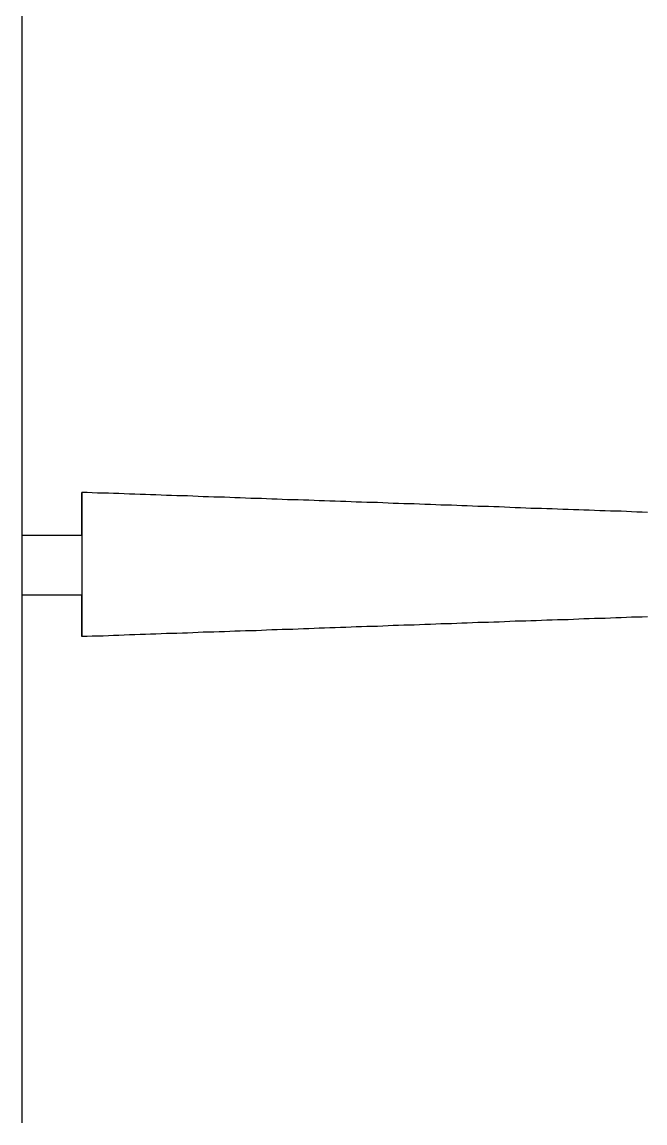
# Model space of a CAD drawing. Header units: millimetres. Extents: x -823 to -490, y -63 to 119.
# Drawn here: x -535.522 to -534.209, y 55.767 to 58.087 of the extents above; entities that cross this region are included whole.
import ezdxf

# ---------------------------------------------------------------- set-up
doc = ezdxf.new("R2010")
doc.units = ezdxf.units.MM
doc.header["$LTSCALE"] = 0.2
doc.header["$MEASUREMENT"] = 0

msp = doc.modelspace()

# ---------------------------------------------------------------- linework, layer by layer
at = {"linetype": 'Continuous'}
msp.add_line((-535.5214, 55.7668), (-535.5219, 60.2424), dxfattribs=at)
for points in [[(-535.3957, 57.0955), (-535.3957, 57.0948)], [(-535.3844, 57.0955), (-535.3957, 57.0955)], [(-535.3957, 57.0948), (-535.3957, 57.0955)], [(-535.3957, 57.0948), (-535.3957, 57.0944)], [(-535.3957, 57.0939), (-535.3957, 57.0948)], [(-535.3957, 57.0944), (-535.3957, 57.0939)], [(-535.3957, 57.0939), (-535.3957, 57.0932)], [(-535.3957, 57.0927), (-535.3957, 57.0939)], [(-535.3957, 57.0932), (-535.3957, 57.092)], [(-535.3957, 57.0915), (-535.3957, 57.0927)], [(-535.3957, 57.092), (-535.3957, 57.0915)], [(-535.3957, 57.0915), (-535.3957, 57.0904)], [(-535.3957, 57.0911), (-535.3957, 57.0915)], [(-535.3957, 57.0899), (-535.3957, 57.0911)], [(-535.3957, 57.0904), (-535.3957, 57.0892)], [(-535.3957, 57.0887), (-535.3957, 57.0899)], [(-535.3957, 57.0892), (-535.3957, 57.0882)], [(-535.3957, 57.0875), (-535.3957, 57.0887)], [(-535.3957, 57.0882), (-535.3957, 57.0864)], [(-535.3957, 57.0871), (-535.3957, 57.0875)], [(-535.3957, 57.0859), (-535.3957, 57.0871)], [(-535.3957, 57.0864), (-535.3957, 57.0854)], [(-535.3957, 57.0847), (-535.3957, 57.0859)], [(-535.3957, 57.0854), (-535.3957, 57.0835)], [(-535.3957, 57.0835), (-535.3957, 57.0847)], [(-535.3957, 57.0835), (-535.3957, 57.0819)], [(-535.3957, 57.0826), (-535.3957, 57.0835)], [(-535.3957, 57.0819), (-535.3957, 57.0826)], [(-535.3957, 57.0819), (-535.3957, 57.0803)], [(-535.3957, 57.0807), (-535.3957, 57.0819)], [(-535.3957, 57.0798), (-535.3957, 57.0807)], [(-535.3957, 57.0803), (-535.3957, 57.0786)], [(-535.3957, 57.0786), (-535.3957, 57.0798)], [(-535.3957, 57.0786), (-535.3957, 57.077)], [(-535.3957, 57.0779), (-535.3957, 57.0786)], [(-535.3957, 57.077), (-535.3957, 57.0779)], [(-535.3957, 57.077), (-535.3957, 57.0751)], [(-535.3957, 57.0758), (-535.3957, 57.077)], [(-535.3738, 57.0948), (-535.3844, 57.0955)], [(-535.3625, 57.0944), (-535.3738, 57.0948)], [(-535.3512, 57.0944), (-535.3625, 57.0944)], [(-535.34, 57.0939), (-535.3512, 57.0944)], [(-535.3291, 57.0932), (-535.34, 57.0939)], [(-535.3178, 57.0932), (-535.3291, 57.0932)], [(-535.3066, 57.0927), (-535.3178, 57.0932)], [(-535.2953, 57.092), (-535.3066, 57.0927)], [(-535.2844, 57.092), (-535.2953, 57.092)], [(-535.2732, 57.0915), (-535.2844, 57.092)], [(-535.2619, 57.0911), (-535.2732, 57.0915)], [(-535.2513, 57.0904), (-535.2619, 57.0911)], [(-535.24, 57.0904), (-535.2513, 57.0904)], [(-535.2287, 57.0899), (-535.24, 57.0904)], [(-535.2174, 57.0892), (-535.2287, 57.0899)], [(-535.2066, 57.0892), (-535.2174, 57.0892)], [(-535.1953, 57.0887), (-535.2066, 57.0892)], [(-535.184, 57.0882), (-535.1953, 57.0887)], [(-535.1734, 57.0882), (-535.184, 57.0882)], [(-535.1621, 57.0875), (-535.1734, 57.0882)], [(-535.1508, 57.0871), (-535.1621, 57.0875)], [(-535.14, 57.0864), (-535.1508, 57.0871)], [(-535.1287, 57.0864), (-535.14, 57.0864)], [(-535.1174, 57.0859), (-535.1287, 57.0864)], [(-535.1066, 57.0854), (-535.1174, 57.0859)], [(-535.0953, 57.0854), (-535.1066, 57.0854)], [(-535.084, 57.0847), (-535.0953, 57.0854)], [(-535.0734, 57.0842), (-535.084, 57.0847)], [(-535.0621, 57.0842), (-535.0734, 57.0842)], [(-535.0509, 57.0835), (-535.0621, 57.0842)], [(-535.04, 57.0831), (-535.0509, 57.0835)], [(-535.0287, 57.0831), (-535.04, 57.0831)], [(-535.0175, 57.0826), (-535.0287, 57.0831)], [(-535.0069, 57.0819), (-535.0175, 57.0826)], [(-534.9956, 57.0814), (-535.0069, 57.0819)], [(-534.9843, 57.0814), (-534.9956, 57.0814)], [(-534.9735, 57.0807), (-534.9843, 57.0814)], [(-534.9622, 57.0803), (-534.9735, 57.0807)], [(-534.9509, 57.0803), (-534.9622, 57.0803)], [(-534.9401, 57.0798), (-534.9509, 57.0803)], [(-534.9288, 57.0791), (-534.9401, 57.0798)], [(-534.9175, 57.0791), (-534.9288, 57.0791)], [(-534.9062, 57.0786), (-534.9175, 57.0791)], [(-534.8956, 57.0779), (-534.9062, 57.0786)], [(-534.8843, 57.0779), (-534.8956, 57.0779)], [(-534.873, 57.0774), (-534.8843, 57.0779)], [(-534.8622, 57.077), (-534.873, 57.0774)], [(-534.8509, 57.0763), (-534.8622, 57.077)], [(-534.8396, 57.0763), (-534.8509, 57.0763)], [(-534.8283, 57.0758), (-534.8396, 57.0763)], [(-535.3957, 57.0746), (-535.3957, 57.0758)], [(-535.3957, 57.0751), (-535.3957, 57.073)], [(-535.3957, 57.0734), (-535.3957, 57.0746)], [(-535.3957, 57.073), (-535.3957, 57.0734)], [(-535.3957, 57.073), (-535.3957, 57.0713)], [(-535.3957, 57.0718), (-535.3957, 57.073)], [(-535.3957, 57.0713), (-535.3957, 57.0718)], [(-535.3957, 57.0713), (-535.3957, 57.0701)], [(-535.3957, 57.0701), (-535.3957, 57.0713)], [(-535.3957, 57.0701), (-535.3957, 57.0685)], [(-535.3957, 57.069), (-535.3957, 57.0701)], [(-535.3957, 57.0678), (-535.3957, 57.069)], [(-535.3957, 57.0685), (-535.3957, 57.0661)], [(-535.3957, 57.0666), (-535.3957, 57.0678)], [(-535.3957, 57.065), (-535.3957, 57.0666)], [(-535.3957, 57.0661), (-535.3957, 57.0638)], [(-535.3957, 57.0633), (-535.3957, 57.065)], [(-535.3957, 57.0638), (-535.3957, 57.061)], [(-535.3957, 57.061), (-535.3957, 57.0633)], [(-535.3957, 57.061), (-535.3957, 57.0577)], [(-535.3957, 57.0588), (-535.3957, 57.061)], [(-535.3957, 57.0565), (-535.3957, 57.0588)], [(-535.3957, 57.0577), (-535.3957, 57.0537)], [(-535.3957, 57.0537), (-535.3957, 57.0565)], [(-535.3957, 57.0537), (-535.3957, 57.0497)], [(-535.3957, 57.0508), (-535.3957, 57.0537)], [(-534.8177, 57.0751), (-534.8283, 57.0758)], [(-534.8064, 57.0751), (-534.8177, 57.0751)], [(-534.7952, 57.0746), (-534.8064, 57.0751)], [(-534.7843, 57.0741), (-534.7952, 57.0746)], [(-534.773, 57.0741), (-534.7843, 57.0741)], [(-534.7618, 57.0734), (-534.773, 57.0741)], [(-534.7505, 57.073), (-534.7618, 57.0734)], [(-534.7396, 57.0723), (-534.7505, 57.073)], [(-534.7283, 57.0723), (-534.7396, 57.0723)], [(-534.7171, 57.0718), (-534.7283, 57.0723)], [(-534.7058, 57.0713), (-534.7171, 57.0718)], [(-534.6952, 57.0713), (-534.7058, 57.0713)], [(-534.6839, 57.0706), (-534.6952, 57.0713)], [(-534.6726, 57.0701), (-534.6839, 57.0706)], [(-534.6613, 57.0701), (-534.6726, 57.0701)], [(-534.65, 57.0694), (-534.6613, 57.0701)], [(-534.6392, 57.069), (-534.65, 57.0694)], [(-534.6279, 57.069), (-534.6392, 57.069)], [(-534.6166, 57.0685), (-534.6279, 57.069)], [(-534.6053, 57.0678), (-534.6166, 57.0685)], [(-534.5947, 57.0673), (-534.6053, 57.0678)], [(-534.5834, 57.0673), (-534.5947, 57.0673)], [(-534.5722, 57.0666), (-534.5834, 57.0673)], [(-534.5609, 57.0661), (-534.5722, 57.0666)], [(-534.55, 57.0661), (-534.5609, 57.0661)], [(-534.5388, 57.0657), (-534.55, 57.0661)], [(-534.5275, 57.065), (-534.5388, 57.0657)], [(-534.5162, 57.065), (-534.5275, 57.065)], [(-534.5049, 57.0645), (-534.5162, 57.065)], [(-534.4941, 57.0638), (-534.5049, 57.0645)], [(-534.4828, 57.0633), (-534.4941, 57.0638)], [(-534.4715, 57.0633), (-534.4828, 57.0633)], [(-534.4602, 57.0628), (-534.4715, 57.0633)], [(-534.4496, 57.0621), (-534.4602, 57.0628)], [(-534.4383, 57.0621), (-534.4496, 57.0621)], [(-534.427, 57.0617), (-534.4383, 57.0621)], [(-534.4157, 57.061), (-534.427, 57.0617)], [(-534.4044, 57.061), (-534.4157, 57.061)], [(-534.3936, 57.0605), (-534.4044, 57.061)], [(-534.3823, 57.06), (-534.3936, 57.0605)], [(-534.371, 57.06), (-534.3823, 57.06)], [(-534.3597, 57.0593), (-534.371, 57.06)], [(-534.3484, 57.0588), (-534.3597, 57.0593)], [(-534.3379, 57.0581), (-534.3484, 57.0588)], [(-534.3266, 57.0581), (-534.3379, 57.0581)], [(-534.3153, 57.0577), (-534.3266, 57.0581)], [(-534.304, 57.0572), (-534.3153, 57.0577)], [(-534.2932, 57.0572), (-534.304, 57.0572)], [(-534.2819, 57.0565), (-534.2932, 57.0572)], [(-534.2706, 57.056), (-534.2819, 57.0565)], [(-534.2593, 57.056), (-534.2706, 57.056)], [(-534.248, 57.0553), (-534.2593, 57.056)], [(-534.2372, 57.0548), (-534.248, 57.0553)], [(-534.2259, 57.0544), (-534.2372, 57.0548)], [(-534.2146, 57.0544), (-534.2259, 57.0544)], [(-534.2033, 57.0537), (-534.2146, 57.0544)], [(-535.3957, 57.048), (-535.3957, 57.0508)], [(-535.3957, 57.0497), (-535.3957, 57.0452)], [(-535.3957, 57.0447), (-535.3957, 57.048)], [(-535.3957, 57.0452), (-535.3957, 57.0403)], [(-535.3957, 57.0412), (-535.3957, 57.0447)], [(-535.3957, 57.0379), (-535.3957, 57.0412)], [(-535.3957, 57.0403), (-535.3957, 57.0351)], [(-535.3957, 57.0339), (-535.3957, 57.0379)], [(-535.3957, 57.0351), (-535.3957, 57.0294)], [(-535.3957, 57.0299), (-535.3957, 57.0339)], [(-535.3957, 57.0261), (-535.3957, 57.0299)], [(-535.3957, 57.0294), (-535.3957, 57.0238)], [(-535.3957, 57.0221), (-535.3957, 57.0261)], [(-535.3957, 57.0238), (-535.3957, 57.017)], [(-535.3957, 57.0181), (-535.3957, 57.0221)], [(-535.3957, 57.0141), (-535.3957, 57.0181)], [(-535.3957, 57.017), (-535.3957, 57.0109)], [(-535.3957, 57.0097), (-535.3957, 57.0141)], [(-535.3957, 57.0109), (-535.3957, 57.004)], [(-535.3957, 57.0057), (-535.3957, 57.0097)], [(-535.5216, 57.0052), (-535.5216, 57.0057)], [(-535.5216, 57.0057), (-535.3957, 57.0057)], [(-535.5216, 57.0036), (-535.5216, 57.0052)], [(-535.5216, 57), (-535.5216, 57.0036)], [(-535.5216, 56.9956), (-535.5216, 57)], [(-535.5216, 56.9904), (-535.5216, 56.9956)], [(-535.5216, 56.9843), (-535.5216, 56.9904)], [(-535.5216, 56.977), (-535.5216, 56.9843)], [(-535.3957, 57.004), (-535.3957, 56.9967)], [(-535.3957, 56.9967), (-535.3957, 56.9894)], [(-535.3957, 56.9894), (-535.3957, 56.9819)], [(-535.5216, 56.969), (-535.5216, 56.977)], [(-535.5216, 56.9605), (-535.5216, 56.969)], [(-535.5216, 56.9516), (-535.5216, 56.9605)], [(-535.3957, 56.9819), (-535.3957, 56.9742)], [(-535.3957, 56.9742), (-535.3957, 56.9669)], [(-535.3957, 56.9669), (-535.3957, 56.9589)], [(-535.5216, 56.9424), (-535.5216, 56.9516)], [(-535.5216, 56.9339), (-535.5216, 56.9424)], [(-535.3957, 56.9589), (-535.3957, 56.9509)], [(-535.3957, 56.9509), (-535.3957, 56.9424)], [(-535.3957, 56.9424), (-535.3957, 56.9346)], [(-535.5216, 56.925), (-535.5216, 56.9339)], [(-535.5216, 56.9165), (-535.5216, 56.925)], [(-535.5216, 56.9085), (-535.5216, 56.9165)], [(-535.3957, 56.9346), (-535.3957, 56.9266)], [(-535.3957, 56.9266), (-535.3957, 56.9189)], [(-535.3957, 56.9189), (-535.3957, 56.9109)], [(-535.5216, 56.9012), (-535.5216, 56.9085)], [(-535.5216, 56.8951), (-535.5216, 56.9012)], [(-535.5216, 56.8899), (-535.5216, 56.8951)], [(-535.3957, 56.9109), (-535.3957, 56.9036)], [(-535.3957, 56.9036), (-535.3957, 56.8963)], [(-535.3957, 56.8963), (-535.3957, 56.8888)], [(-535.5216, 56.8855), (-535.5216, 56.8899)], [(-535.5216, 56.8822), (-535.5216, 56.8855)], [(-535.5216, 56.8803), (-535.5216, 56.8822)], [(-535.5216, 56.8798), (-535.5216, 56.8803)], [(-535.5216, 56.8798), (-535.3957, 56.8798)], [(-535.3957, 56.8888), (-535.3957, 56.8815)], [(-535.3957, 56.8815), (-535.3957, 56.8747)], [(-535.3957, 56.8754), (-535.3957, 56.8798)], [(-535.3957, 56.8714), (-535.3957, 56.8754)], [(-535.3957, 56.8747), (-535.3957, 56.8681)], [(-535.3957, 56.8674), (-535.3957, 56.8714)], [(-535.3957, 56.8681), (-535.3957, 56.8617)], [(-535.3957, 56.8634), (-535.3957, 56.8674)], [(-535.3957, 56.8589), (-535.3957, 56.8634)], [(-535.3957, 56.8617), (-535.3957, 56.8561)], [(-535.3957, 56.8556), (-535.3957, 56.8589)], [(-535.3957, 56.8561), (-535.3957, 56.8504)], [(-535.3957, 56.8516), (-535.3957, 56.8556)], [(-535.3957, 56.8476), (-535.3957, 56.8516)], [(-535.3957, 56.8504), (-535.3957, 56.8455)], [(-535.3957, 56.8443), (-535.3957, 56.8476)], [(-535.3957, 56.8455), (-535.3957, 56.8403)], [(-535.3957, 56.8408), (-535.3957, 56.8443)], [(-535.3957, 56.8375), (-535.3957, 56.8408)], [(-535.3957, 56.8403), (-535.3957, 56.8358)], [(-535.3957, 56.8347), (-535.3957, 56.8375)], [(-535.3957, 56.8358), (-535.3957, 56.8318)], [(-535.3957, 56.8318), (-535.3957, 56.8347)], [(-535.3957, 56.8318), (-535.3957, 56.8278)], [(-535.3957, 56.829), (-535.3957, 56.8318)], [(-535.3957, 56.8267), (-535.3957, 56.829)], [(-535.3957, 56.8278), (-535.3957, 56.8245)], [(-535.3957, 56.8245), (-535.3957, 56.8267)], [(-535.3957, 56.8245), (-535.3957, 56.8217)], [(-535.3957, 56.8222), (-535.3957, 56.8245)], [(-535.3957, 56.8206), (-535.3957, 56.8222)], [(-535.3957, 56.8217), (-535.3957, 56.8189)], [(-534.5722, 56.8208), (-534.5834, 56.8201)], [(-534.5609, 56.8213), (-534.5722, 56.8208)], [(-534.55, 56.8213), (-534.5609, 56.8213)], [(-534.5388, 56.8217), (-534.55, 56.8213)], [(-534.5275, 56.8224), (-534.5388, 56.8217)], [(-534.5162, 56.8224), (-534.5275, 56.8224)], [(-534.5049, 56.8229), (-534.5162, 56.8224)], [(-534.4941, 56.8236), (-534.5049, 56.8229)], [(-534.4828, 56.8241), (-534.4941, 56.8236)], [(-534.4715, 56.8241), (-534.4828, 56.8241)], [(-534.4602, 56.8246), (-534.4715, 56.8241)], [(-534.4496, 56.8253), (-534.4602, 56.8246)], [(-534.4383, 56.8253), (-534.4496, 56.8253)], [(-534.427, 56.8257), (-534.4383, 56.8253)], [(-534.4157, 56.8264), (-534.427, 56.8257)], [(-534.4044, 56.8264), (-534.4157, 56.8264)], [(-534.3936, 56.8269), (-534.4044, 56.8264)], [(-534.3823, 56.8274), (-534.3936, 56.8269)], [(-534.371, 56.8274), (-534.3823, 56.8274)], [(-534.3597, 56.8281), (-534.371, 56.8274)], [(-534.3484, 56.8285), (-534.3597, 56.8281)], [(-534.3379, 56.8293), (-534.3484, 56.8285)], [(-534.3266, 56.8293), (-534.3379, 56.8293)], [(-534.3153, 56.8297), (-534.3266, 56.8293)], [(-534.304, 56.8302), (-534.3153, 56.8297)], [(-534.2932, 56.8302), (-534.304, 56.8302)], [(-534.2819, 56.8309), (-534.2932, 56.8302)], [(-534.2706, 56.8314), (-534.2819, 56.8309)], [(-534.2593, 56.8314), (-534.2706, 56.8314)], [(-534.248, 56.8321), (-534.2593, 56.8314)], [(-534.2372, 56.8326), (-534.248, 56.8321)], [(-534.2259, 56.833), (-534.2372, 56.8326)], [(-534.2146, 56.833), (-534.2259, 56.833)], [(-534.2033, 56.8337), (-534.2146, 56.833)], [(-535.3957, 56.8189), (-535.3957, 56.8206)], [(-535.3957, 56.8189), (-535.3957, 56.8173)], [(-535.3957, 56.8177), (-535.3957, 56.8189)], [(-535.3957, 56.8165), (-535.3957, 56.8177)], [(-535.3957, 56.8173), (-535.3957, 56.8154)], [(-535.3957, 56.8154), (-535.3957, 56.8165)], [(-535.3957, 56.8154), (-535.3957, 56.8144)], [(-535.3957, 56.8144), (-535.3957, 56.8154)], [(-535.3957, 56.8144), (-535.3957, 56.8121)], [(-535.3957, 56.8137), (-535.3957, 56.8144)], [(-535.3957, 56.8126), (-535.3957, 56.8137)], [(-535.3957, 56.8116), (-535.3957, 56.8126)], [(-535.3957, 56.8121), (-535.3957, 56.8104)], [(-535.3957, 56.8109), (-535.3957, 56.8116)], [(-535.3957, 56.8097), (-535.3957, 56.8109)], [(-535.3957, 56.8104), (-535.3957, 56.8088)], [(-535.3957, 56.8088), (-535.3957, 56.8097)], [(-535.3957, 56.8088), (-535.3957, 56.8069)], [(-535.3957, 56.8076), (-535.3957, 56.8088)], [(-535.3957, 56.8064), (-535.3957, 56.8076)], [(-535.3957, 56.8069), (-535.3957, 56.8053)], [(-535.3957, 56.806), (-535.3957, 56.8064)], [(-535.3957, 56.8048), (-535.3957, 56.806)], [(-535.3957, 56.8053), (-535.3957, 56.8036)], [(-535.3957, 56.8036), (-535.3957, 56.8048)], [(-535.3957, 56.8036), (-535.3957, 56.802)], [(-535.3957, 56.8024), (-535.3957, 56.8036)], [(-535.3957, 56.802), (-535.3957, 56.8024)], [(-535.3957, 56.802), (-535.3957, 56.8003)], [(-535.3957, 56.8008), (-535.3957, 56.802)], [(-535.3957, 56.7996), (-535.3957, 56.8008)], [(-535.3957, 56.8003), (-535.3957, 56.7984)], [(-535.3957, 56.7984), (-535.3957, 56.7996)], [(-535.3957, 56.7984), (-535.3957, 56.7975)], [(-535.3957, 56.798), (-535.3957, 56.7984)], [(-535.3957, 56.7968), (-535.3957, 56.798)], [(-535.3957, 56.7975), (-535.3957, 56.7963)], [(-535.2287, 56.7975), (-535.24, 56.797)], [(-535.2174, 56.7982), (-535.2287, 56.7975)], [(-535.2066, 56.7982), (-535.2174, 56.7982)], [(-535.1953, 56.7987), (-535.2066, 56.7982)], [(-535.184, 56.7991), (-535.1953, 56.7987)], [(-535.1734, 56.7991), (-535.184, 56.7991)], [(-535.1621, 56.7999), (-535.1734, 56.7991)], [(-535.1508, 56.8003), (-535.1621, 56.7999)], [(-535.14, 56.801), (-535.1508, 56.8003)], [(-535.1287, 56.801), (-535.14, 56.801)], [(-535.1174, 56.8015), (-535.1287, 56.801)], [(-535.1066, 56.802), (-535.1174, 56.8015)], [(-535.0953, 56.802), (-535.1066, 56.802)], [(-535.084, 56.8027), (-535.0953, 56.802)], [(-535.0734, 56.8031), (-535.084, 56.8027)], [(-535.0621, 56.8031), (-535.0734, 56.8031)], [(-535.0509, 56.8039), (-535.0621, 56.8031)], [(-535.04, 56.8043), (-535.0509, 56.8039)], [(-535.0287, 56.8043), (-535.04, 56.8043)], [(-535.0175, 56.8048), (-535.0287, 56.8043)], [(-535.0069, 56.8055), (-535.0175, 56.8048)], [(-534.9956, 56.806), (-535.0069, 56.8055)], [(-534.9843, 56.806), (-534.9956, 56.806)], [(-534.9735, 56.8067), (-534.9843, 56.806)], [(-534.9622, 56.8071), (-534.9735, 56.8067)], [(-534.9509, 56.8071), (-534.9622, 56.8071)], [(-534.9401, 56.8076), (-534.9509, 56.8071)], [(-534.9288, 56.8083), (-534.9401, 56.8076)], [(-534.9175, 56.8083), (-534.9288, 56.8083)], [(-534.9062, 56.8088), (-534.9175, 56.8083)], [(-534.8956, 56.8095), (-534.9062, 56.8088)], [(-534.8843, 56.8095), (-534.8956, 56.8095)], [(-534.873, 56.81), (-534.8843, 56.8095)], [(-534.8622, 56.8104), (-534.873, 56.81)], [(-534.8509, 56.8111), (-534.8622, 56.8104)], [(-534.8396, 56.8111), (-534.8509, 56.8111)], [(-534.8283, 56.8116), (-534.8396, 56.8111)], [(-534.8177, 56.8123), (-534.8283, 56.8116)], [(-534.8064, 56.8123), (-534.8177, 56.8123)], [(-534.7952, 56.8128), (-534.8064, 56.8123)], [(-534.7843, 56.8133), (-534.7952, 56.8128)], [(-534.773, 56.8133), (-534.7843, 56.8133)], [(-534.7618, 56.814), (-534.773, 56.8133)], [(-534.7505, 56.8144), (-534.7618, 56.814)], [(-534.7396, 56.8151), (-534.7505, 56.8144)], [(-534.7283, 56.8151), (-534.7396, 56.8151)], [(-534.7171, 56.8156), (-534.7283, 56.8151)], [(-534.7058, 56.8161), (-534.7171, 56.8156)], [(-534.6952, 56.8161), (-534.7058, 56.8161)], [(-534.6839, 56.8168), (-534.6952, 56.8161)], [(-534.6726, 56.8173), (-534.6839, 56.8168)], [(-534.6613, 56.8173), (-534.6726, 56.8173)], [(-534.65, 56.818), (-534.6613, 56.8173)], [(-534.6392, 56.8184), (-534.65, 56.818)], [(-534.6279, 56.8184), (-534.6392, 56.8184)], [(-534.6166, 56.8189), (-534.6279, 56.8184)], [(-534.6053, 56.8196), (-534.6166, 56.8189)], [(-534.5947, 56.8201), (-534.6053, 56.8196)], [(-534.5834, 56.8201), (-534.5947, 56.8201)], [(-535.3957, 56.7956), (-535.3957, 56.7968)], [(-535.3957, 56.7963), (-535.3957, 56.7951)], [(-535.3957, 56.7947), (-535.3957, 56.7956)], [(-535.3957, 56.7951), (-535.3957, 56.794)], [(-535.3957, 56.7935), (-535.3957, 56.7947)], [(-535.3957, 56.794), (-535.3957, 56.7935)], [(-535.3957, 56.7935), (-535.3957, 56.7923)], [(-535.3957, 56.7928), (-535.3957, 56.7935)], [(-535.3957, 56.7919), (-535.3957, 56.7928)], [(-535.3957, 56.7923), (-535.3957, 56.7919)], [(-535.3844, 56.7919), (-535.3957, 56.7919)], [(-535.3738, 56.7926), (-535.3844, 56.7919)], [(-535.3625, 56.793), (-535.3738, 56.7926)], [(-535.3512, 56.793), (-535.3625, 56.793)], [(-535.34, 56.7935), (-535.3512, 56.793)], [(-535.3291, 56.7942), (-535.34, 56.7935)], [(-535.3178, 56.7942), (-535.3291, 56.7942)], [(-535.3066, 56.7947), (-535.3178, 56.7942)], [(-535.2953, 56.7954), (-535.3066, 56.7947)], [(-535.2844, 56.7954), (-535.2953, 56.7954)], [(-535.2732, 56.7959), (-535.2844, 56.7954)], [(-535.2619, 56.7963), (-535.2732, 56.7959)], [(-535.2513, 56.797), (-535.2619, 56.7963)], [(-535.24, 56.797), (-535.2513, 56.797)]]:
    msp.add_lwpolyline(points, dxfattribs=at)

doc.saveas('drawing.dxf')
